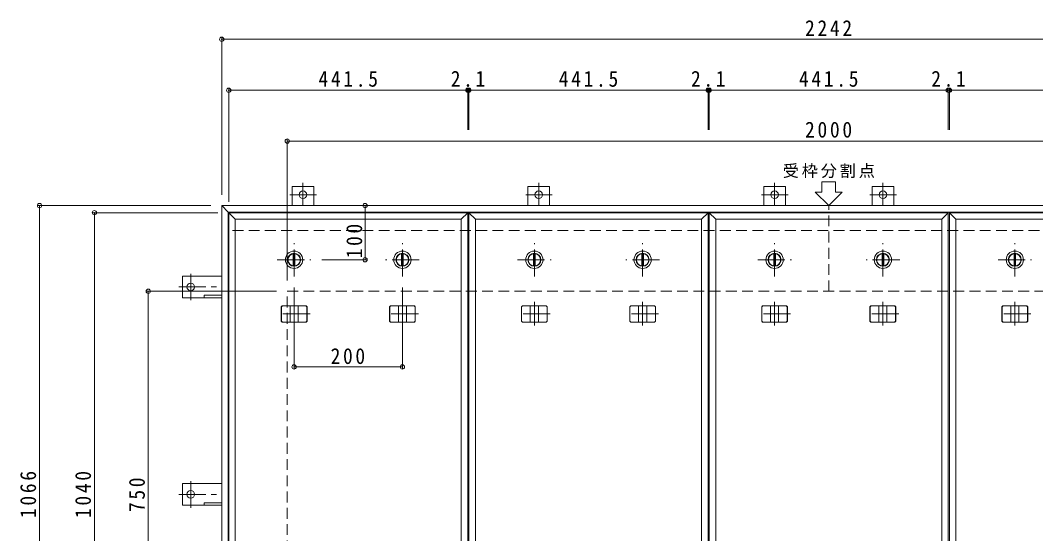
# Model space of a CAD drawing. Units: millimetres at full size, sheet at 1:10. Extents: x -3310 to 3905, y -2751 to 2660.
# Drawn here: x -3310 to -1435, y 746 to 1694 of the extents above; entities that cross this region are included whole.
import ezdxf

# ---------------------------------------------------------------- set-up
doc = ezdxf.new("R2010")
doc.units = ezdxf.units.MM
doc.header["$LTSCALE"] = 10
doc.header["$PDMODE"] = 32
doc.header["$PDSIZE"] = 8
doc.linetypes.add('CHAIN1', pattern=[8, 5, -1, 1, -1])
doc.linetypes.add('DASHED2', pattern=[3, 2, -1])
for name, color, linetype, lineweight in [('0-1_躯体', 2, 'Continuous', 9), ('0-2_仕上', 3, 'Continuous', 9), ('0-3_建具', 4, 'Continuous', 9), ('0-5_寸法', 7, 'Continuous', 9), ('0-C', 2, 'Continuous', 9), ('0-E', 3, 'Continuous', 9), ('0-F', 7, 'Continuous', 9)]:
    doc.layers.add(name, color=color, linetype=linetype, lineweight=lineweight)
doc.styles.add('ＭＳ ゴシック', font='')
doc.styles.get('ＭＳ ゴシック').set_extended_font_data('MS Gothic')

msp = doc.modelspace()

# ---------------------------------------------------------------- linework, layer by layer
at = {"layer": '0-1_躯体', "linetype": 'DASHED2'}
for p, q in [((-1816.92, 1194.09), (-1816.92, 1352.09)), ((-707.92, 1306.09), (-2925.92, 1306.09)), ((-2816.92, 444.09), (-2816.92, 1194.09)), ((-816.92, 1194.09), (-2816.92, 1194.09))]:
    msp.add_line(p, q, dxfattribs=at)
at = {"layer": '0-1_躯体', "linetype": 'CHAIN1'}
for p, q in [((-2604.17, 1221.09), (-2604.17, 1283.09)), ((-2160.54, 1221.09), (-2160.54, 1283.09)), ((-1716.92, 1221.09), (-1716.92, 1283.09)), ((-2573.17, 1252.09), (-2635.17, 1252.09)), ((-2129.54, 1252.09), (-2191.54, 1252.09)), ((-1685.92, 1252.09), (-1747.92, 1252.09))]:
    msp.add_line(p, q, dxfattribs=at)
at = {"layer": '0-1_躯体'}
for p, q in [((-2605.67, 1263.49), (-2605.67, 1240.69)), ((-2602.67, 1263.49), (-2602.67, 1240.69)), ((-2162.04, 1263.49), (-2162.04, 1240.69)), ((-2159.04, 1263.49), (-2159.04, 1240.69)), ((-1718.42, 1263.49), (-1718.42, 1240.69)), ((-1715.42, 1263.49), (-1715.42, 1240.69))]:
    msp.add_line(p, q, dxfattribs=at)
for centre, radius in [((-2604.17, 1252.09), 16), ((-2604.17, 1252.09), 12), ((-2604.17, 1252.09), 11.5), ((-2160.54, 1252.09), 16), ((-2160.54, 1252.09), 12), ((-2160.54, 1252.09), 11.5), ((-1716.92, 1252.09), 16), ((-1716.92, 1252.09), 12), ((-1716.92, 1252.09), 11.5)]:
    msp.add_circle(centre, radius, dxfattribs=at)
at = {"layer": '0-2_仕上'}
for p, q in [((-2924.92, 1339.09), (-2912.92, 1327.09)), ((-2924.92, 299.09), (-2924.92, 1339.09)), ((-2924.92, 1339.09), (-2483.42, 1339.09)), ((-2495.42, 1327.09), (-2483.42, 1339.09)), ((-2483.42, 1339.09), (-2483.42, 299.09)), ((-2481.29, 1339.09), (-2469.29, 1327.09)), ((-2481.29, 299.09), (-2481.29, 1339.09)), ((-2481.29, 1339.09), (-2039.79, 1339.09)), ((-2051.79, 1327.09), (-2039.79, 1339.09)), ((-2039.79, 1339.09), (-2039.79, 299.09)), ((-2037.67, 1339.09), (-2025.67, 1327.09)), ((-2037.67, 299.09), (-2037.67, 1339.09)), ((-2037.67, 1339.09), (-1596.17, 1339.09)), ((-1608.17, 1327.09), (-1596.17, 1339.09)), ((-1596.17, 1339.09), (-1596.17, 299.09)), ((-1594.04, 1339.09), (-1582.04, 1327.09)), ((-1594.04, 299.09), (-1594.04, 1339.09)), ((-1594.04, 1339.09), (-1152.54, 1339.09)), ((-2912.92, 311.09), (-2912.92, 1327.09)), ((-2912.92, 1327.09), (-2495.42, 1327.09)), ((-2495.42, 1327.09), (-2495.42, 311.09)), ((-2469.29, 311.09), (-2469.29, 1327.09)), ((-2469.29, 1327.09), (-2051.79, 1327.09)), ((-2051.79, 1327.09), (-2051.79, 311.09)), ((-2025.67, 311.09), (-2025.67, 1327.09)), ((-2025.67, 1327.09), (-1608.17, 1327.09)), ((-1608.17, 1327.09), (-1608.17, 311.09)), ((-1582.04, 311.09), (-1582.04, 1327.09)), ((-1582.04, 1327.09), (-1164.54, 1327.09))]:
    msp.add_line(p, q, dxfattribs=at)
at = {"layer": '0-3_建具'}
for p, q in [((-2937.92, 1352.09), (-2925.92, 1340.09)), ((-2937.92, 1352.09), (-2937.92, 286.09)), ((-2937.92, 1352.09), (-695.92, 1352.09)), ((-2925.92, 1340.09), (-2925.92, 298.09)), ((-2925.92, 1340.09), (-707.92, 1340.09)), ((-2828, 1165.09), (-2826.27, 1167.09)), ((-2828, 1139.09), (-2828, 1165.09)), ((-2827.6, 1165.09), (-2828, 1165.09)), ((-2827.6, 1165.09), (-2825.87, 1167.09)), ((-2827.6, 1139.09), (-2827.6, 1165.09)), ((-2782.07, 1167.09), (-2826.27, 1167.09)), ((-2811.67, 1137.09), (-2811.67, 1167.09)), ((-2796.67, 1137.09), (-2796.67, 1167.09)), ((-2780.73, 1165.09), (-2782.47, 1167.09)), ((-2780.33, 1165.09), (-2782.07, 1167.09)), ((-2780.73, 1139.09), (-2780.73, 1165.09)), ((-2780.73, 1165.09), (-2780.33, 1165.09)), ((-2780.33, 1139.09), (-2780.33, 1165.09)), ((-2628, 1165.09), (-2626.27, 1167.09)), ((-2628, 1139.09), (-2628, 1165.09)), ((-2627.6, 1165.09), (-2628, 1165.09)), ((-2627.6, 1165.09), (-2625.87, 1167.09)), ((-2627.6, 1139.09), (-2627.6, 1165.09)), ((-2582.07, 1167.09), (-2626.27, 1167.09)), ((-2611.67, 1137.09), (-2611.67, 1167.09)), ((-2596.67, 1137.09), (-2596.67, 1167.09)), ((-2580.73, 1165.09), (-2582.47, 1167.09)), ((-2580.33, 1165.09), (-2582.07, 1167.09)), ((-2580.73, 1139.09), (-2580.73, 1165.09)), ((-2580.73, 1165.09), (-2580.33, 1165.09)), ((-2580.33, 1139.09), (-2580.33, 1165.09)), ((-2384.38, 1165.09), (-2382.65, 1167.09)), ((-2384.38, 1139.09), (-2384.38, 1165.09)), ((-2383.98, 1165.09), (-2384.38, 1165.09)), ((-2383.98, 1165.09), (-2382.25, 1167.09)), ((-2383.98, 1139.09), (-2383.98, 1165.09)), ((-2338.44, 1167.09), (-2382.65, 1167.09)), ((-2368.04, 1137.09), (-2368.04, 1167.09)), ((-2353.04, 1137.09), (-2353.04, 1167.09)), ((-2337.11, 1165.09), (-2338.84, 1167.09)), ((-2336.71, 1165.09), (-2338.44, 1167.09)), ((-2337.11, 1139.09), (-2337.11, 1165.09)), ((-2337.11, 1165.09), (-2336.71, 1165.09)), ((-2336.71, 1139.09), (-2336.71, 1165.09)), ((-2184.38, 1165.09), (-2182.65, 1167.09)), ((-2184.38, 1139.09), (-2184.38, 1165.09)), ((-2183.98, 1165.09), (-2184.38, 1165.09)), ((-2183.98, 1165.09), (-2182.25, 1167.09)), ((-2183.98, 1139.09), (-2183.98, 1165.09)), ((-2138.44, 1167.09), (-2182.65, 1167.09)), ((-2168.04, 1137.09), (-2168.04, 1167.09)), ((-2153.04, 1137.09), (-2153.04, 1167.09)), ((-2137.11, 1165.09), (-2138.84, 1167.09)), ((-2136.71, 1165.09), (-2138.44, 1167.09)), ((-2137.11, 1139.09), (-2137.11, 1165.09)), ((-2137.11, 1165.09), (-2136.71, 1165.09)), ((-2136.71, 1139.09), (-2136.71, 1165.09)), ((-1940.75, 1165.09), (-1939.02, 1167.09)), ((-1940.75, 1139.09), (-1940.75, 1165.09)), ((-1940.35, 1165.09), (-1940.75, 1165.09)), ((-1940.35, 1165.09), (-1938.62, 1167.09)), ((-1940.35, 1139.09), (-1940.35, 1165.09)), ((-1894.82, 1167.09), (-1939.02, 1167.09)), ((-1924.42, 1137.09), (-1924.42, 1167.09)), ((-1909.42, 1137.09), (-1909.42, 1167.09)), ((-1893.48, 1165.09), (-1895.22, 1167.09)), ((-1893.08, 1165.09), (-1894.82, 1167.09)), ((-1893.48, 1139.09), (-1893.48, 1165.09)), ((-1893.48, 1165.09), (-1893.08, 1165.09)), ((-1893.08, 1139.09), (-1893.08, 1165.09)), ((-1740.75, 1165.09), (-1739.02, 1167.09)), ((-1740.75, 1139.09), (-1740.75, 1165.09)), ((-1740.35, 1165.09), (-1740.75, 1165.09)), ((-1740.35, 1165.09), (-1738.62, 1167.09)), ((-1740.35, 1139.09), (-1740.35, 1165.09)), ((-1694.82, 1167.09), (-1739.02, 1167.09)), ((-1724.42, 1137.09), (-1724.42, 1167.09)), ((-1709.42, 1137.09), (-1709.42, 1167.09)), ((-1693.48, 1165.09), (-1695.22, 1167.09)), ((-1693.08, 1165.09), (-1694.82, 1167.09)), ((-1693.48, 1139.09), (-1693.48, 1165.09)), ((-1693.48, 1165.09), (-1693.08, 1165.09)), ((-1693.08, 1139.09), (-1693.08, 1165.09)), ((-1497.13, 1165.09), (-1495.4, 1167.09)), ((-1497.13, 1139.09), (-1497.13, 1165.09)), ((-1496.73, 1165.09), (-1497.13, 1165.09)), ((-1496.73, 1165.09), (-1495, 1167.09)), ((-1496.73, 1139.09), (-1496.73, 1165.09)), ((-1451.19, 1167.09), (-1495.4, 1167.09)), ((-1480.79, 1137.09), (-1480.79, 1167.09)), ((-1465.79, 1137.09), (-1465.79, 1167.09)), ((-1449.86, 1165.09), (-1451.59, 1167.09)), ((-1449.46, 1165.09), (-1451.19, 1167.09)), ((-1449.86, 1139.09), (-1449.86, 1165.09)), ((-1449.86, 1165.09), (-1449.46, 1165.09)), ((-1449.46, 1139.09), (-1449.46, 1165.09)), ((-2828, 1139.09), (-2826.27, 1137.09)), ((-2827.6, 1139.09), (-2828, 1139.09)), ((-2827.6, 1139.09), (-2825.87, 1137.09)), ((-2826.27, 1137.09), (-2782.07, 1137.09)), ((-2780.73, 1139.09), (-2782.47, 1137.09)), ((-2780.33, 1139.09), (-2782.07, 1137.09)), ((-2780.73, 1139.09), (-2780.33, 1139.09)), ((-2628, 1139.09), (-2626.27, 1137.09)), ((-2627.6, 1139.09), (-2628, 1139.09)), ((-2627.6, 1139.09), (-2625.87, 1137.09)), ((-2626.27, 1137.09), (-2582.07, 1137.09)), ((-2580.73, 1139.09), (-2582.47, 1137.09)), ((-2580.33, 1139.09), (-2582.07, 1137.09)), ((-2580.73, 1139.09), (-2580.33, 1139.09)), ((-2384.38, 1139.09), (-2382.65, 1137.09)), ((-2383.98, 1139.09), (-2384.38, 1139.09)), ((-2383.98, 1139.09), (-2382.25, 1137.09)), ((-2382.65, 1137.09), (-2338.44, 1137.09)), ((-2337.11, 1139.09), (-2338.84, 1137.09)), ((-2336.71, 1139.09), (-2338.44, 1137.09)), ((-2337.11, 1139.09), (-2336.71, 1139.09)), ((-2184.38, 1139.09), (-2182.65, 1137.09)), ((-2183.98, 1139.09), (-2184.38, 1139.09)), ((-2183.98, 1139.09), (-2182.25, 1137.09)), ((-2182.65, 1137.09), (-2138.44, 1137.09)), ((-2137.11, 1139.09), (-2138.84, 1137.09)), ((-2136.71, 1139.09), (-2138.44, 1137.09)), ((-2137.11, 1139.09), (-2136.71, 1139.09)), ((-1940.75, 1139.09), (-1939.02, 1137.09)), ((-1940.35, 1139.09), (-1940.75, 1139.09)), ((-1940.35, 1139.09), (-1938.62, 1137.09)), ((-1939.02, 1137.09), (-1894.82, 1137.09)), ((-1893.48, 1139.09), (-1895.22, 1137.09)), ((-1893.08, 1139.09), (-1894.82, 1137.09)), ((-1893.48, 1139.09), (-1893.08, 1139.09)), ((-1740.75, 1139.09), (-1739.02, 1137.09)), ((-1740.35, 1139.09), (-1740.75, 1139.09)), ((-1740.35, 1139.09), (-1738.62, 1137.09)), ((-1739.02, 1137.09), (-1694.82, 1137.09)), ((-1693.48, 1139.09), (-1695.22, 1137.09)), ((-1693.08, 1139.09), (-1694.82, 1137.09)), ((-1693.48, 1139.09), (-1693.08, 1139.09)), ((-1497.13, 1139.09), (-1495.4, 1137.09)), ((-1496.73, 1139.09), (-1497.13, 1139.09)), ((-1496.73, 1139.09), (-1495, 1137.09)), ((-1495.4, 1137.09), (-1451.19, 1137.09)), ((-1449.86, 1139.09), (-1451.59, 1137.09)), ((-1449.46, 1139.09), (-1451.19, 1137.09)), ((-1449.86, 1139.09), (-1449.46, 1139.09))]:
    msp.add_line(p, q, dxfattribs=at)
at = {"layer": '0-3_建具', "linetype": 'CHAIN1'}
for p, q in [((-2804.17, 1174.2), (-2804.17, 1130.97)), ((-2604.17, 1174.2), (-2604.17, 1130.97)), ((-2360.54, 1174.2), (-2360.54, 1130.97)), ((-2160.54, 1174.2), (-2160.54, 1130.97)), ((-1916.92, 1174.2), (-1916.92, 1130.97)), ((-1716.92, 1174.2), (-1716.92, 1130.97)), ((-1473.29, 1174.2), (-1473.29, 1130.97)), ((-2774.76, 1152.09), (-2833.58, 1152.09)), ((-2574.76, 1152.09), (-2633.58, 1152.09)), ((-2331.13, 1152.09), (-2389.95, 1152.09)), ((-2131.13, 1152.09), (-2189.95, 1152.09)), ((-1887.51, 1152.09), (-1946.33, 1152.09)), ((-1687.51, 1152.09), (-1746.33, 1152.09)), ((-1443.88, 1152.09), (-1502.7, 1152.09))]:
    msp.add_line(p, q, dxfattribs=at)
at = {"layer": '0-5_寸法'}
for p, q in [((-1804.42, 1377.09), (-1804.42, 1395.79)), ((-1816.92, 1352.09), (-1841.92, 1377.09)), ((-1841.92, 1377.09), (-1829.42, 1377.09)), ((-1816.92, 1352.09), (-1791.92, 1377.09)), ((-1804.42, 1377.09), (-1791.92, 1377.09))]:
    msp.add_line(p, q, dxfattribs=at)
msp.add_lwpolyline([(-1829.42, 1377.09), (-1829.42, 1395.79), (-1804.42, 1395.79)], dxfattribs=at)
at = {"layer": '0-C', "linetype": 'CHAIN1'}
for p, q in [((-2804.17, 1221.09), (-2804.17, 1283.09)), ((-2360.54, 1221.09), (-2360.54, 1283.09)), ((-1916.92, 1221.09), (-1916.92, 1283.09)), ((-1473.29, 1221.09), (-1473.29, 1283.09)), ((-2835.17, 1252.09), (-2773.17, 1252.09)), ((-2391.54, 1252.09), (-2329.54, 1252.09)), ((-1947.92, 1252.09), (-1885.92, 1252.09)), ((-1504.29, 1252.09), (-1442.29, 1252.09))]:
    msp.add_line(p, q, dxfattribs=at)
at = {"layer": '0-C'}
for p, q in [((-2805.67, 1263.49), (-2805.67, 1240.69)), ((-2802.67, 1263.49), (-2802.67, 1240.69)), ((-2362.04, 1263.49), (-2362.04, 1240.69)), ((-2359.04, 1263.49), (-2359.04, 1240.69)), ((-1918.42, 1263.49), (-1918.42, 1240.69)), ((-1915.42, 1263.49), (-1915.42, 1240.69)), ((-1474.79, 1263.49), (-1474.79, 1240.69)), ((-1471.79, 1263.49), (-1471.79, 1240.69))]:
    msp.add_line(p, q, dxfattribs=at)
for centre, radius in [((-2804.17, 1252.09), 16), ((-2804.17, 1252.09), 12), ((-2804.17, 1252.09), 11.5), ((-2360.54, 1252.09), 16), ((-2360.54, 1252.09), 12), ((-2360.54, 1252.09), 11.5), ((-1916.92, 1252.09), 16), ((-1916.92, 1252.09), 12), ((-1916.92, 1252.09), 11.5), ((-1473.29, 1252.09), 16), ((-1473.29, 1252.09), 12), ((-1473.29, 1252.09), 11.5)]:
    msp.add_circle(centre, radius, dxfattribs=at)
at = {"layer": '0-E', "linetype": 'CHAIN1'}
for p, q in [((-2787.92, 1394.45), (-2787.92, 1352.09)), ((-2352.42, 1394.45), (-2352.42, 1352.09)), ((-1916.92, 1394.45), (-1916.92, 1352.09)), ((-1716.92, 1394.45), (-1716.92, 1352.09)), ((-2763.08, 1372.29), (-2811.97, 1372.29)), ((-2327.58, 1372.29), (-2376.47, 1372.29)), ((-1892.08, 1372.29), (-1940.97, 1372.29)), ((-1692.08, 1372.29), (-1740.97, 1372.29)), ((-2995.12, 1177.25), (-2995.12, 1226.13)), ((-3017.28, 1202.09), (-2937.92, 1202.09)), ((-2995.12, 794.25), (-2995.12, 843.13)), ((-3017.28, 819.09), (-2937.92, 819.09))]:
    msp.add_line(p, q, dxfattribs=at)
at = {"layer": '0-E'}
for p, q in [((-2767.92, 1387.29), (-2807.92, 1387.29)), ((-2807.92, 1352.09), (-2807.92, 1387.29)), ((-2767.92, 1352.09), (-2767.92, 1387.29)), ((-2372.42, 1352.09), (-2372.42, 1387.29)), ((-2332.42, 1387.29), (-2372.42, 1387.29)), ((-2332.42, 1352.09), (-2332.42, 1387.29)), ((-1936.92, 1352.09), (-1936.92, 1387.29)), ((-1896.92, 1387.29), (-1936.92, 1387.29)), ((-1896.92, 1352.09), (-1896.92, 1387.29)), ((-1736.92, 1352.09), (-1736.92, 1387.29)), ((-1696.92, 1387.29), (-1736.92, 1387.29)), ((-1696.92, 1352.09), (-1696.92, 1387.29)), ((-3010.12, 1182.09), (-3010.12, 1222.09)), ((-2937.92, 1222.09), (-3010.12, 1222.09)), ((-2937.92, 1182.09), (-3010.12, 1182.09)), ((-2937.92, 1186.59), (-2970.12, 1186.59)), ((-2970.12, 1182.09), (-2970.12, 1186.59)), ((-3010.12, 799.09), (-3010.12, 839.09)), ((-2937.92, 839.09), (-3010.12, 839.09)), ((-2937.92, 799.09), (-3010.12, 799.09)), ((-2937.92, 803.59), (-2970.12, 803.59)), ((-2970.12, 799.09), (-2970.12, 803.59))]:
    msp.add_line(p, q, dxfattribs=at)
for centre in [(-2787.92, 1372.29), (-2352.42, 1372.29), (-1916.92, 1372.29), (-1716.92, 1372.29), (-2995.12, 1202.09), (-2995.12, 819.09)]:
    msp.add_circle(centre, 7, dxfattribs=at)
at = {"layer": '0-F'}
for p, q in [((-2937.92, 1662.19), (-2937.92, 1372.09)), ((-2937.92, 1659.19), (-695.92, 1659.19)), ((-2924.92, 1568.18), (-2924.92, 1359.09)), ((-2924.92, 1565.18), (-2483.42, 1565.18)), ((-2483.42, 1568.18), (-2483.42, 1492.25)), ((-2483.42, 1565.18), (-2481.29, 1565.18)), ((-2481.29, 1568.18), (-2481.29, 1492.25)), ((-2481.29, 1565.18), (-2039.79, 1565.18)), ((-2039.79, 1568.18), (-2039.79, 1492.25)), ((-2039.79, 1565.18), (-2037.67, 1565.18)), ((-2037.67, 1568.18), (-2037.67, 1492.25)), ((-2037.67, 1565.18), (-1596.17, 1565.18)), ((-1596.17, 1568.18), (-1596.17, 1492.25)), ((-1596.17, 1565.18), (-1594.04, 1565.18)), ((-1594.04, 1568.18), (-1594.04, 1492.25)), ((-1594.04, 1565.18), (-1152.54, 1565.18)), ((-2816.92, 1474.29), (-2816.92, 1214.09)), ((-2816.92, 1471.29), (-816.92, 1471.29)), ((-3277.32, 1352.09), (-2957.92, 1352.09)), ((-3274.32, 1352.09), (-3274.32, 286.09)), ((-2673.25, 1352.09), (-2673.25, 1252.09)), ((-3175.88, 1339.09), (-2944.92, 1339.09)), ((-3172.88, 1339.09), (-3172.88, 299.09)), ((-2670.25, 1252.09), (-2753.17, 1252.09)), ((-2804.17, 1051.26), (-2804.17, 1201.09)), ((-2604.17, 1051.26), (-2604.17, 1201.09)), ((-3076.43, 1194.09), (-2836.92, 1194.09)), ((-3073.43, 444.09), (-3073.43, 1194.09)), ((-2804.17, 1054.26), (-2604.17, 1054.26))]:
    msp.add_line(p, q, dxfattribs=at)
for p in [(-2937.92, 1659.19), (-2924.92, 1565.18), (-2483.42, 1565.18), (-2481.29, 1565.18), (-2039.79, 1565.18), (-2037.67, 1565.18), (-1596.17, 1565.18), (-1594.04, 1565.18), (-2816.92, 1471.29), (-3274.32, 1352.09), (-2673.25, 1352.09), (-3172.88, 1339.09), (-2673.25, 1252.09), (-3073.43, 1194.09), (-2804.17, 1054.26), (-2604.17, 1054.26)]:
    msp.add_point(p, dxfattribs=at)

# ---------------------------------------------------------------- texts
at = {"layer": '0-5_寸法', "insert": (-1901.92, 1402.8), "char_height": 21.99, "attachment_point": 7, "style": 'ＭＳ ゴシック'}
msp.add_mtext('\\T1.17;受枠分割点', dxfattribs=at)
at = {"layer": '0-F', "color": 2, "char_height": 29.33, "attachment_point": 7, "style": 'ＭＳ ゴシック'}
for s, insert in [('\\T1.28;\\W0.9;2242', (-1860.67, 1665.19)), ('\\T1.28;\\W0.9;441.5', (-2759.17, 1571.18)), ('\\T1.27;\\W0.9;2.1', (-2514.86, 1571.18)), ('\\T1.28;\\W0.9;441.5', (-2315.54, 1571.18)), ('\\T1.27;\\W0.9;2.1', (-2071.23, 1571.18)), ('\\T1.28;\\W0.9;441.5', (-1871.92, 1571.18)), ('\\T1.27;\\W0.9;2.1', (-1627.61, 1571.18)), ('\\T1.28;\\W0.9;2000', (-1860.67, 1477.29)), ('\\T1.27;\\W0.9;200', (-2736.67, 1059.26))]:
    msp.add_mtext(s, dxfattribs=dict(at, insert=insert))
at = {"layer": '0-F', "color": 2, "char_height": 29.33, "attachment_point": 7, "rotation": 90, "style": 'ＭＳ ゴシック'}
for s, insert in [('\\T1.27;\\W0.9;100', (-2678.05, 1254.87)), ('\\T1.28;\\W0.9;1066', (-3280.32, 775.34)), ('\\T1.28;\\W0.9;1040', (-3178.88, 775.34)), ('\\T1.27;\\W0.9;750', (-3079.43, 786.59))]:
    msp.add_mtext(s, dxfattribs=dict(at, insert=insert))

doc.saveas('drawing.dxf')
